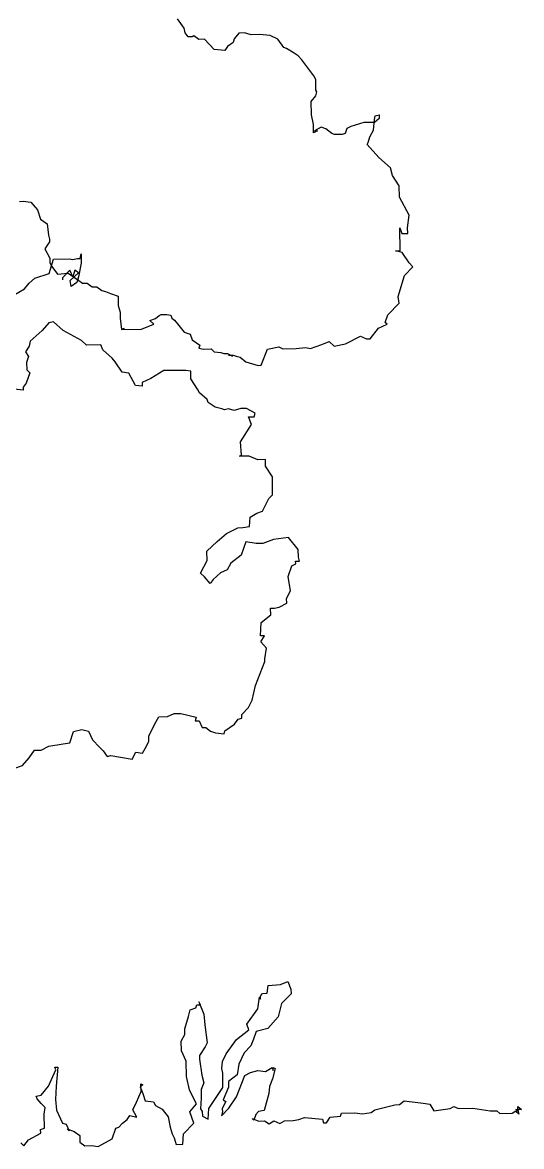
# Model space of a CAD drawing. Extents: x 1063 to 1324, y 917 to 1259.
# Drawn here: x 1229 to 1324.1, y 925.2 to 1139.3 of the extents above; entities that cross this region are included whole.
import ezdxf

# ---------------------------------------------------------------- set-up
doc = ezdxf.new("R2010")
doc.units = 0
doc.layers.get('0').update_dxf_attribs({"linetype": 'CONTINUOUS'})

msp = doc.modelspace()

# ---------------------------------------------------------------- linework, layer by layer
at = {"color": 0}
for p, q in [((1259.85, 1138.25), (1258.55, 1140.05)), ((1260.04, 1137.35), (1259.85, 1138.25)), ((1260.6, 1136.63), (1260.04, 1137.35)), ((1270.21, 1137.33), (1269.32, 1136.23)), ((1271.3, 1137.35), (1270.21, 1137.33)), ((1272.58, 1137), (1271.3, 1137.35)), ((1261.32, 1136.64), (1260.6, 1136.63)), ((1261.68, 1136.83), (1261.32, 1136.64)), ((1262.6, 1136.12), (1261.68, 1136.83)), ((1263.69, 1136.14), (1262.6, 1136.12)), ((1265.54, 1134.17), (1263.69, 1136.14)), ((1269.15, 1135.5), (1268.07, 1134.75)), ((1269.32, 1136.23), (1269.15, 1135.5)), ((1274.21, 1137.03), (1272.58, 1137)), ((1276.21, 1136.88), (1274.21, 1137.03)), ((1277.67, 1136.18), (1276.21, 1136.88)), ((1278.79, 1134.56), (1277.67, 1136.18)), ((1267.54, 1134.02), (1265.54, 1134.17)), ((1268.07, 1134.75), (1267.54, 1134.02)), ((1279.34, 1134.39), (1278.79, 1134.56)), ((1280.8, 1133.5), (1279.34, 1134.39)), ((1281.54, 1132.97), (1280.8, 1133.5)), ((1282.27, 1132.25), (1281.54, 1132.97)), ((1284.5, 1129.2), (1282.27, 1132.25)), ((1284.88, 1128.48), (1284.5, 1129.2)), ((1284.91, 1126.48), (1284.88, 1128.48)), ((1285.09, 1126.12), (1284.91, 1126.48)), ((1284.03, 1124.29), (1284.92, 1125.4)), ((1284.92, 1125.4), (1285.09, 1126.12)), ((1284.07, 1121.75), (1284.03, 1124.29)), ((1284.47, 1119.94), (1284.07, 1121.75)), ((1294.08, 1120.27), (1291.55, 1119.51)), ((1296.08, 1120.31), (1294.08, 1120.27)), ((1295.92, 1118.85), (1296.07, 1120.85)), ((1296.07, 1120.85), (1296.24, 1121.58)), ((1296.98, 1121.05), (1296.08, 1120.31)), ((1296.24, 1121.58), (1296.97, 1121.77)), ((1296.97, 1121.77), (1296.98, 1121.05)), ((1284.49, 1118.31), (1284.47, 1119.94)), ((1285.21, 1118.68), (1284.49, 1118.31)), ((1285.93, 1119.42), (1284.67, 1118.67)), ((1284.67, 1118.67), (1285.21, 1118.68)), ((1286.84, 1119.07), (1285.93, 1119.42)), ((1287.94, 1118.18), (1286.84, 1119.07)), ((1288.49, 1118.01), (1287.94, 1118.18)), ((1289.94, 1118.03), (1288.49, 1118.01)), ((1290.48, 1118.22), (1289.94, 1118.03)), ((1290.83, 1119.13), (1290.48, 1118.22)), ((1291.55, 1119.51), (1290.83, 1119.13)), ((1295.22, 1117.57), (1295.92, 1118.85)), ((1294.69, 1116.11), (1294.87, 1116.47)), ((1296.91, 1113.6), (1294.69, 1116.11)), ((1294.87, 1116.47), (1295.22, 1117.57)), ((1299.12, 1111.64), (1296.91, 1113.6)), ((1299.51, 1110.19), (1299.12, 1111.64)), ((1300.81, 1108.21), (1299.51, 1110.19)), ((1300.85, 1106.04), (1300.81, 1108.21)), ((1228.41, 1105.26), (1229.13, 1105.27)), ((1229.13, 1105.27), (1230.59, 1105.11)), ((1230.59, 1105.11), (1231.88, 1103.68)), ((1302.72, 1102.62), (1300.85, 1106.04)), ((1231.88, 1103.68), (1232.46, 1101.87)), ((1232.46, 1101.87), (1233.74, 1100.98)), ((1233.74, 1100.98), (1233.96, 1098.81)), ((1302.39, 1100.25), (1302.72, 1102.62)), ((1233.96, 1098.81), (1234.15, 1098.08)), ((1300.94, 1100.23), (1301.32, 1099.14)), ((1301.01, 1095.87), (1300.94, 1100.23)), ((1301.32, 1099.14), (1302.41, 1099.16)), ((1302.41, 1099.16), (1302.39, 1100.25)), ((1234.16, 1097.54), (1233.27, 1096.25)), ((1234.15, 1098.08), (1234.16, 1097.54)), ((1233.27, 1096.25), (1234.21, 1094.45)), ((1234.21, 1094.45), (1234.22, 1093.55)), ((1238.57, 1094.16), (1239.47, 1094.35)), ((1239.47, 1094.35), (1240.02, 1094.36)), ((1240.02, 1094.36), (1240.19, 1095.27)), ((1240.19, 1095.27), (1240.22, 1093.46)), ((1300.1, 1095.86), (1301.01, 1095.87)), ((1301.37, 1095.51), (1300.1, 1095.86)), ((1302.68, 1093.54), (1301.37, 1095.51)), ((1234.07, 1091.55), (1234.94, 1094.28)), ((1234.22, 1093.55), (1234.6, 1092.83)), ((1234.6, 1092.83), (1235.71, 1091.39)), ((1234.94, 1094.28), (1238.02, 1094.33)), ((1238.02, 1094.33), (1238.57, 1094.16)), ((1240.22, 1093.46), (1239.71, 1090.91)), ((1301.81, 1091.16), (1303.41, 1092.82)), ((1303.41, 1092.82), (1302.68, 1093.54)), ((1230.29, 1089.67), (1231.36, 1090.6)), ((1231.36, 1090.6), (1234.07, 1091.55)), ((1235.71, 1091.39), (1237.7, 1091.6)), ((1238.06, 1092.15), (1236.63, 1090.68)), ((1236.63, 1090.68), (1236.63, 1090.32)), ((1237.7, 1091.6), (1239.72, 1090.18)), ((1238.62, 1090.89), (1238.06, 1092.15)), ((1238.09, 1090.16), (1239.7, 1091.63)), ((1238.29, 1089.07), (1238.09, 1090.16)), ((1238.96, 1092.17), (1238.62, 1090.89)), ((1239.7, 1091.63), (1238.96, 1092.17)), ((1239.71, 1090.91), (1239.37, 1089.81)), ((1239.72, 1090.18), (1240.46, 1089.65)), ((1300.6, 1087.15), (1301.81, 1091.16)), ((1226.16, 1086.7), (1229.4, 1088.57)), ((1229.4, 1088.57), (1230.29, 1089.67)), ((1239.37, 1089.81), (1238.29, 1089.07)), ((1240.46, 1089.65), (1241.36, 1089.66)), ((1241.36, 1089.66), (1242.28, 1088.95)), ((1242.28, 1088.95), (1243.19, 1088.97)), ((1243.19, 1088.97), (1244.11, 1088.25)), ((1244.11, 1088.25), (1244.84, 1088.08)), ((1244.84, 1088.08), (1245.75, 1087.74)), ((1245.75, 1087.74), (1247.21, 1087.21)), ((1247.21, 1087.21), (1247.24, 1085.4)), ((1298.66, 1083.67), (1300.8, 1085.88)), ((1300.8, 1085.88), (1300.6, 1087.15)), ((1247.24, 1085.4), (1247.63, 1084.13)), ((1247.63, 1084.13), (1247.64, 1083.04)), ((1255.08, 1083.52), (1255.44, 1083.71)), ((1255.44, 1083.71), (1256.53, 1083.73)), ((1256.53, 1083.73), (1257.26, 1083.56)), ((1298.13, 1082.21), (1298.66, 1083.67)), ((1234.04, 1082.1), (1232.79, 1080.63)), ((1234.94, 1082.3), (1234.04, 1082.1)), ((1236.79, 1080.69), (1234.94, 1082.3)), ((1247.64, 1083.04), (1247.86, 1080.87)), ((1251.67, 1080.93), (1254.02, 1081.87)), ((1253.28, 1082.59), (1254.36, 1082.97)), ((1254.02, 1081.87), (1253.28, 1082.59)), ((1254.36, 1082.97), (1255.08, 1083.52)), ((1257.26, 1083.56), (1257.45, 1083.02)), ((1257.45, 1083.02), (1258, 1082.66)), ((1258, 1082.66), (1258.55, 1081.95)), ((1258.55, 1081.95), (1259.85, 1080.33)), ((1296.88, 1081.1), (1298.5, 1081.85)), ((1298.5, 1081.85), (1298.13, 1082.21)), ((1232.79, 1080.63), (1230.46, 1078.6)), ((1240.27, 1078.75), (1236.79, 1080.69)), ((1248.4, 1081.06), (1247.86, 1080.87)), ((1247.86, 1080.87), (1248.4, 1081.06)), ((1247.86, 1080.87), (1251.67, 1080.93)), ((1259.85, 1080.33), (1260.95, 1079.99)), ((1260.95, 1079.99), (1261.33, 1078.9)), ((1290.57, 1078.09), (1293.45, 1079.59)), ((1293.45, 1079.59), (1294.55, 1079.06)), ((1295.28, 1079.07), (1296.88, 1081.1)), ((1230.3, 1077.69), (1229.59, 1076.59)), ((1230.46, 1078.6), (1230.3, 1077.69)), ((1241.19, 1077.86), (1240.27, 1078.75)), ((1243.91, 1077.9), (1241.19, 1077.86)), ((1244.29, 1077), (1243.91, 1077.9)), ((1261.33, 1078.9), (1262.8, 1077.84)), ((1262.8, 1077.84), (1262.62, 1077.29)), ((1262.62, 1077.29), (1263.53, 1077.12)), ((1275.7, 1077.13), (1277.87, 1077.53)), ((1277.87, 1077.53), (1278.6, 1077.18)), ((1278.6, 1077.18), (1281.14, 1077.22)), ((1281.14, 1077.22), (1282.96, 1077.43)), ((1282.96, 1077.43), (1283.87, 1077.26)), ((1283.87, 1077.26), (1286.03, 1078.02)), ((1286.03, 1078.02), (1287.48, 1078.59)), ((1287.48, 1078.59), (1288.4, 1077.7)), ((1288.4, 1077.7), (1290.57, 1078.09)), ((1294.55, 1079.06), (1295.28, 1079.07)), ((1229.59, 1076.59), (1230.15, 1075.69)), ((1230.15, 1075.69), (1229.8, 1074.59)), ((1246.13, 1075.39), (1244.29, 1077)), ((1246.69, 1074.68), (1246.13, 1075.39)), ((1263.53, 1077.12), (1264.99, 1077.14)), ((1264.99, 1077.14), (1265.54, 1076.61)), ((1265.54, 1076.61), (1266.81, 1076.45)), ((1266.81, 1076.45), (1267.36, 1076.27)), ((1267.36, 1076.27), (1268.09, 1076.29)), ((1268.09, 1076.29), (1269, 1075.75)), ((1268.27, 1075.93), (1269.18, 1075.94)), ((1269, 1075.75), (1268.27, 1075.93)), ((1269.18, 1075.94), (1269.73, 1075.77)), ((1269.73, 1075.77), (1270.46, 1075.6)), ((1270.46, 1075.6), (1271.56, 1074.71)), ((1274.48, 1074.03), (1275.7, 1077.13)), ((1229.8, 1074.59), (1229.82, 1073.14)), ((1229.82, 1073.14), (1230.38, 1072.6)), ((1247.99, 1072.7), (1246.69, 1074.68)), ((1255.97, 1073.01), (1253.45, 1071.52)), ((1260.15, 1073.07), (1255.97, 1073.01)), ((1261.06, 1072.91), (1260.15, 1073.07)), ((1271.56, 1074.71), (1273.93, 1074.02)), ((1273.93, 1074.02), (1274.48, 1074.03)), ((1230.38, 1072.6), (1229.68, 1070.6)), ((1249.26, 1072.54), (1247.99, 1072.7)), ((1250.57, 1070.2), (1249.26, 1072.54)), ((1253.45, 1071.52), (1251.83, 1070.76)), ((1261.08, 1071.45), (1261.06, 1072.91)), ((1262.38, 1069.48), (1261.08, 1071.45)), ((1229.16, 1069.32), (1226.25, 1069.63)), ((1229.68, 1070.6), (1229.15, 1069.86)), ((1229.15, 1069.86), (1229.16, 1069.32)), ((1251.84, 1070.04), (1250.57, 1070.2)), ((1251.83, 1070.76), (1251.84, 1070.04)), ((1262.76, 1068.76), (1262.38, 1069.48)), ((1264.23, 1067.51), (1262.76, 1068.76)), ((1264.42, 1066.97), (1264.23, 1067.51)), ((1265.7, 1066.08), (1264.42, 1066.97)), ((1266.98, 1065.74), (1265.7, 1066.08)), ((1267.53, 1065.56), (1266.98, 1065.74)), ((1268.25, 1065.76), (1267.53, 1065.56)), ((1269.35, 1065.41), (1268.25, 1065.76)), ((1270.61, 1065.79), (1269.35, 1065.41)), ((1271.7, 1065.81), (1270.61, 1065.79)), ((1273.35, 1064.93), (1271.7, 1065.81)), ((1273.18, 1064.2), (1273.35, 1064.93)), ((1270.53, 1059.44), (1272.66, 1062.74)), ((1272.09, 1064.18), (1273.18, 1064.2)), ((1272.66, 1062.74), (1272.09, 1064.18)), ((1270.75, 1056.9), (1270.53, 1059.44)), ((1270.39, 1056.71), (1270.75, 1056.9)), ((1272.21, 1056.74), (1270.39, 1056.71)), ((1273.85, 1056.04), (1272.21, 1056.74)), ((1275.3, 1056.06), (1273.85, 1056.04)), ((1275.32, 1054.79), (1275.3, 1056.06)), ((1276.63, 1052.81), (1275.32, 1054.79)), ((1276.68, 1049.37), (1276.63, 1052.81)), ((1274.73, 1046.25), (1275.97, 1048.63)), ((1275.97, 1048.63), (1276.68, 1049.37)), ((1272.24, 1043.3), (1272.39, 1045.12)), ((1272.39, 1045.12), (1273.65, 1045.87)), ((1273.65, 1045.87), (1274.73, 1046.25)), ((1267.9, 1041.96), (1270.06, 1043.09)), ((1270.06, 1043.09), (1270.97, 1043.1)), ((1270.97, 1043.1), (1272.24, 1043.3)), ((1266.11, 1040.48), (1267.9, 1041.96)), ((1276.82, 1040.83), (1274.83, 1040.08)), ((1279.71, 1041.24), (1276.82, 1040.83)), ((1281.57, 1038.91), (1279.71, 1041.24)), ((1264.14, 1038.64), (1266.11, 1040.48)), ((1271.56, 1040.39), (1270.69, 1037.83)), ((1273.56, 1040.06), (1271.56, 1040.39)), ((1274.83, 1040.08), (1273.56, 1040.06)), ((1281.59, 1037.46), (1281.57, 1038.91)), ((1262.94, 1034.44), (1264.17, 1036.82)), ((1264.17, 1036.82), (1264.14, 1038.64)), ((1270.69, 1037.83), (1268.72, 1036.35)), ((1281.06, 1036.72), (1281.78, 1036.74)), ((1281.07, 1036.18), (1281.06, 1036.72)), ((1281.78, 1036.74), (1281.59, 1037.46)), ((1263.67, 1033.73), (1262.94, 1034.44)), ((1266.75, 1034.5), (1265.32, 1033.21)), ((1268.01, 1035.07), (1266.75, 1034.5)), ((1268.72, 1036.35), (1268.01, 1035.07)), ((1279.65, 1033.8), (1280.35, 1035.81)), ((1280.35, 1035.81), (1281.07, 1036.18)), ((1264.78, 1032.47), (1263.67, 1033.73)), ((1265.32, 1033.21), (1264.78, 1032.47)), ((1280.06, 1031.08), (1279.65, 1033.8)), ((1279.35, 1029.62), (1280.06, 1031.08)), ((1277.93, 1027.96), (1279.37, 1028.71)), ((1279.37, 1028.71), (1279.35, 1029.62)), ((1274.52, 1025), (1276.32, 1026.48)), ((1276.3, 1027.75), (1277.02, 1027.76)), ((1276.32, 1026.48), (1276.3, 1027.75)), ((1277.02, 1027.76), (1277.93, 1027.96)), ((1274.38, 1022.46), (1274.52, 1025)), ((1275.11, 1022.47), (1274.38, 1022.46)), ((1274.4, 1021.37), (1275.11, 1022.47)), ((1275.51, 1020.11), (1274.4, 1021.37)), ((1275.18, 1018.11), (1275.51, 1020.11)), ((1273.44, 1013), (1275.19, 1017.57)), ((1275.19, 1017.57), (1275.18, 1018.11)), ((1272.76, 1010.26), (1273.44, 1013)), ((1270.81, 1007.51), (1272.06, 1008.8)), ((1272.06, 1008.8), (1272.76, 1010.26)), ((1254.48, 1006.16), (1255.01, 1007.08)), ((1255.01, 1007.08), (1256.65, 1007.11)), ((1256.65, 1007.11), (1257.91, 1007.67)), ((1257.91, 1007.67), (1259.18, 1007.69)), ((1259.18, 1007.69), (1262.1, 1007.01)), ((1262.1, 1007.01), (1261.93, 1006.28)), ((1269.38, 1005.67), (1270.09, 1006.59)), ((1270.09, 1006.59), (1270.82, 1006.78)), ((1270.82, 1006.78), (1270.81, 1007.51)), ((1238.72, 1004.28), (1240.34, 1004.67)), ((1240.34, 1004.67), (1241.62, 1004.33)), ((1253.08, 1003.42), (1254.48, 1006.16)), ((1261.93, 1006.28), (1262.65, 1006.29)), ((1262.65, 1006.29), (1263.22, 1005.03)), ((1263.22, 1005.03), (1263.94, 1005.04)), ((1263.94, 1005.04), (1264.86, 1004.33)), ((1267.59, 1004.37), (1269.38, 1005.67)), ((1238.03, 1002.09), (1238.72, 1004.28)), ((1241.62, 1004.33), (1242.37, 1002.7)), ((1242.37, 1002.7), (1243.67, 1001.27)), ((1252.39, 1001.05), (1253.09, 1002.33)), ((1253.09, 1002.33), (1253.08, 1003.42)), ((1264.86, 1004.33), (1265.78, 1003.98)), ((1265.78, 1003.98), (1267.41, 1003.83)), ((1267.41, 1003.83), (1267.59, 1004.37)), ((1230.26, 999.24), (1231.33, 1000.71)), ((1231.33, 1000.71), (1232.6, 1000.73)), ((1232.6, 1000.73), (1234.04, 1001.48)), ((1234.04, 1001.48), (1236.76, 1001.89)), ((1236.76, 1001.89), (1238.03, 1002.09)), ((1243.67, 1001.27), (1244.4, 1000.56)), ((1244.4, 1000.56), (1245.15, 999.48)), ((1249.88, 999.01), (1250.58, 1000.29)), ((1250.58, 1000.29), (1251.86, 1000.13)), ((1251.86, 1000.13), (1252.39, 1001.05)), ((1229.01, 997.77), (1230.26, 999.24)), ((1245.15, 999.48), (1245.87, 999.67)), ((1245.87, 999.67), (1249.88, 999.01)), ((1227.39, 997.2), (1229.01, 997.77)), ((1275.64, 954.38), (1275.8, 955.84)), ((1275.8, 955.84), (1278.15, 956.06)), ((1278.15, 956.06), (1279.6, 956.63)), ((1279.6, 956.63), (1280.16, 955.18)), ((1280.16, 955.18), (1280.18, 954.27)), ((1273.87, 951.45), (1274.2, 953.64)), ((1274.2, 953.64), (1274.38, 953.28)), ((1274.38, 953.82), (1274.73, 954.37)), ((1274.38, 953.28), (1274.38, 953.82)), ((1274.73, 954.37), (1275.64, 954.38)), ((1280.18, 954.27), (1278.39, 952.43)), ((1260.64, 949.97), (1260.98, 951.25)), ((1260.98, 951.25), (1262.06, 951.63)), ((1262.06, 951.63), (1262.24, 952.18)), ((1262.24, 952.18), (1262.96, 952.19)), ((1262.59, 952.73), (1263.54, 950.38)), ((1262.96, 952.19), (1262.59, 952.73)), ((1271.74, 948.51), (1273.87, 951.45)), ((1278.39, 952.43), (1277.71, 949.88)), ((1259.95, 947.6), (1260.64, 949.97)), ((1263.54, 950.38), (1263.75, 948.39)), ((1277.71, 949.88), (1275.74, 947.67)), ((1259.96, 946.51), (1259.95, 947.6)), ((1263.75, 948.39), (1264.17, 944.94)), ((1269.78, 945.58), (1272.12, 947.43)), ((1272.12, 947.43), (1271.74, 948.51)), ((1273.57, 947.09), (1273.05, 945.63)), ((1275.74, 947.67), (1273.57, 947.09)), ((1259.26, 945.23), (1259.96, 946.51)), ((1259.29, 943.41), (1259.26, 945.23)), ((1264.17, 944.94), (1263.81, 944.21)), ((1267.83, 942.82), (1269.78, 945.58)), ((1273.05, 945.63), (1272.53, 944.35)), ((1260.23, 941.43), (1259.29, 943.41)), ((1263.81, 944.21), (1262.75, 942.56)), ((1262.75, 942.56), (1262.76, 941.83)), ((1267.13, 941.36), (1267.83, 942.82)), ((1271.28, 943.06), (1270.22, 940.86)), ((1272.53, 944.35), (1271.28, 943.06)), ((1235.19, 940.31), (1235.73, 940.32)), ((1235.38, 939.77), (1235.19, 940.31)), ((1235.73, 940.32), (1235.43, 936.68)), ((1260.27, 938.53), (1260.23, 941.43)), ((1262.76, 941.83), (1263.17, 938.75)), ((1266.97, 940.08), (1267.13, 941.36)), ((1270.22, 940.86), (1269.89, 938.86)), ((1275.33, 939.49), (1276.59, 940.24)), ((1276.59, 940.24), (1276.78, 939.69)), ((1276.77, 940.24), (1277.13, 940.06)), ((1276.78, 939.69), (1276.77, 940.24)), ((1233.97, 936.66), (1235.38, 939.77)), ((1260.86, 935.99), (1260.27, 938.53)), ((1263.17, 938.75), (1263.56, 937.31)), ((1267.16, 939.18), (1266.97, 940.08)), ((1267.2, 936.46), (1267.16, 939.18)), ((1269.89, 938.86), (1268.28, 937.56)), ((1269.78, 934.68), (1271.35, 938.7)), ((1271.35, 938.7), (1272.43, 939.26)), ((1272.43, 939.26), (1273.87, 939.65)), ((1273.87, 939.65), (1275.33, 939.49)), ((1276.62, 938.06), (1276.1, 936.6)), ((1277.13, 940.06), (1276.62, 938.06)), ((1232.55, 935), (1233.97, 936.66)), ((1235.43, 936.68), (1235.28, 934.14)), ((1251.94, 936.94), (1251.41, 936.57)), ((1251.41, 936.57), (1251.97, 935.31)), ((1251.6, 935.67), (1251.58, 937.12)), ((1251.58, 937.12), (1251.94, 936.94)), ((1261.61, 934.37), (1260.86, 935.99)), ((1263.56, 937.31), (1263.04, 936.03)), ((1263.04, 936.03), (1263.06, 934.39)), ((1264.54, 932.42), (1267.2, 936.46)), ((1268.29, 936.47), (1267.24, 934.1)), ((1268.28, 937.56), (1268.29, 936.47)), ((1276.1, 936.6), (1275.94, 935.32)), ((1231.64, 934.81), (1232.55, 935)), ((1231.83, 934.26), (1231.64, 934.81)), ((1232.57, 933.37), (1231.83, 934.26)), ((1235.28, 934.14), (1235.5, 932.14)), ((1250.73, 933.66), (1251.6, 935.67)), ((1251.97, 935.31), (1252.36, 933.86)), ((1252.36, 933.86), (1253.99, 933.71)), ((1262.17, 933.29), (1261.61, 934.37)), ((1263.06, 934.39), (1262.91, 932.39)), ((1267.79, 933.74), (1267.09, 932.46)), ((1267.24, 934.1), (1267.79, 933.74)), ((1268.36, 932.48), (1269.78, 934.68)), ((1275.94, 935.32), (1275.08, 932.04)), ((1300.85, 933.17), (1301.74, 933.92)), ((1301.74, 933.92), (1305.38, 933.43)), ((1233.31, 932.65), (1232.57, 933.37)), ((1233.15, 931.38), (1233.31, 932.65)), ((1235.5, 932.14), (1236.63, 929.62)), ((1250.02, 932.19), (1250.73, 933.66)), ((1250.77, 930.75), (1250.02, 932.19)), ((1253.99, 933.71), (1254.37, 932.99)), ((1254.37, 932.99), (1255.65, 932.28)), ((1255.65, 932.28), (1256.76, 930.85)), ((1260.92, 931.82), (1262.17, 933.29)), ((1261.68, 929.65), (1260.92, 931.82)), ((1262.91, 932.39), (1263.28, 931.86)), ((1263.28, 931.86), (1263.3, 930.95)), ((1264.39, 930.42), (1264.54, 932.42)), ((1266.93, 931.01), (1268.36, 932.48)), ((1267.1, 931.73), (1266.93, 931.01)), ((1267.09, 932.46), (1267.1, 931.73)), ((1274, 931.84), (1273.46, 931.29)), ((1275.08, 932.04), (1274, 931.84)), ((1293.79, 931.43), (1295.43, 931.64)), ((1295.43, 931.64), (1296.14, 932.19)), ((1296.14, 932.19), (1299.94, 933.16)), ((1299.94, 933.16), (1300.85, 933.17)), ((1305.38, 933.43), (1306.66, 933.27)), ((1306.66, 933.27), (1307.4, 932.01)), ((1307.4, 932.01), (1310.48, 932.42)), ((1310.48, 932.42), (1311.2, 932.79)), ((1311.2, 932.79), (1312.12, 932.44)), ((1312.12, 932.44), (1314.84, 932.49)), ((1314.84, 932.49), (1318.12, 931.99)), ((1318.12, 931.99), (1319.39, 932.01)), ((1319.39, 932.01), (1319.94, 931.48)), ((1322.3, 931.52), (1322.84, 931.89)), ((1322.84, 931.89), (1323.38, 932.08)), ((1323.56, 932.08), (1322.84, 931.89)), ((1322.84, 931.89), (1323.56, 932.08)), ((1323.02, 932.25), (1323.38, 932.08)), ((1323.56, 932.08), (1323.02, 932.25)), ((1323.02, 931.89), (1323.56, 932.08)), ((1323.57, 931.35), (1323.02, 931.89)), ((1323.37, 932.8), (1324.1, 932.27)), ((1323.38, 932.08), (1323.37, 932.8)), ((1323.38, 932.08), (1323.57, 931.35)), ((1324.1, 932.27), (1323.56, 932.26)), ((1233.19, 928.66), (1233.15, 931.38)), ((1236.63, 929.62), (1237.36, 929.45)), ((1237.36, 929.45), (1237.92, 928.19)), ((1247.35, 928.88), (1248.07, 929.62)), ((1248.07, 929.62), (1248.96, 930.36)), ((1248.96, 930.36), (1249.49, 931.09)), ((1249.49, 931.09), (1250.77, 930.75)), ((1256.76, 930.85), (1257.16, 928.85)), ((1259.72, 927.62), (1261.68, 929.65)), ((1263.3, 930.95), (1264.39, 930.42)), ((1272.75, 930.55), (1274.02, 930.03)), ((1273.11, 930.2), (1272.75, 930.55)), ((1273.46, 931.29), (1273.11, 930.2)), ((1274.02, 930.03), (1275.11, 930.05)), ((1275.11, 930.05), (1276.03, 929.51)), ((1276.03, 929.51), (1276.93, 930.07)), ((1276.93, 930.07), (1278.03, 929.55)), ((1278.03, 929.55), (1278.93, 930.11)), ((1278.93, 930.11), (1280.56, 930.13)), ((1280.56, 930.13), (1281.65, 930.33)), ((1281.65, 930.33), (1282.73, 930.71)), ((1282.73, 930.71), (1286.18, 930.4)), ((1286.18, 930.4), (1286.38, 929.68)), ((1286.38, 929.68), (1286.92, 929.69)), ((1286.92, 929.69), (1287.63, 930.79)), ((1287.63, 930.79), (1289.62, 931)), ((1289.62, 931), (1289.8, 931.55)), ((1289.8, 931.55), (1292.34, 931.59)), ((1292.34, 931.59), (1293.79, 931.43)), ((1319.94, 931.48), (1322.3, 931.52)), ((1230.14, 926.43), (1232.48, 927.74)), ((1232.47, 928.46), (1233.19, 928.66)), ((1232.48, 927.74), (1232.47, 928.46)), ((1237.55, 928.54), (1238.83, 928.02)), ((1237.92, 928.19), (1237.55, 928.54)), ((1238.83, 928.02), (1239.93, 927.31)), ((1239.93, 927.31), (1239.95, 926.04)), ((1246.11, 926.68), (1246.81, 928.69)), ((1246.81, 928.69), (1247.35, 928.88)), ((1257.16, 928.85), (1257.54, 927.59)), ((1257.54, 927.59), (1257.91, 926.87)), ((1259.57, 925.62), (1259.72, 927.62)), ((1228.7, 925.86), (1229.25, 925.33)), ((1229.25, 925.33), (1230.14, 926.43)), ((1239.95, 926.04), (1240.87, 925.33)), ((1240.87, 925.33), (1242.14, 925.35)), ((1242.14, 925.35), (1243.41, 925.19)), ((1243.41, 925.19), (1244.13, 925.56)), ((1244.13, 925.56), (1246.11, 926.68)), ((1257.91, 926.87), (1258.3, 925.6)), ((1258.3, 925.6), (1259.57, 925.62))]:
    msp.add_line(p, q, dxfattribs=at)

doc.saveas('drawing.dxf')
